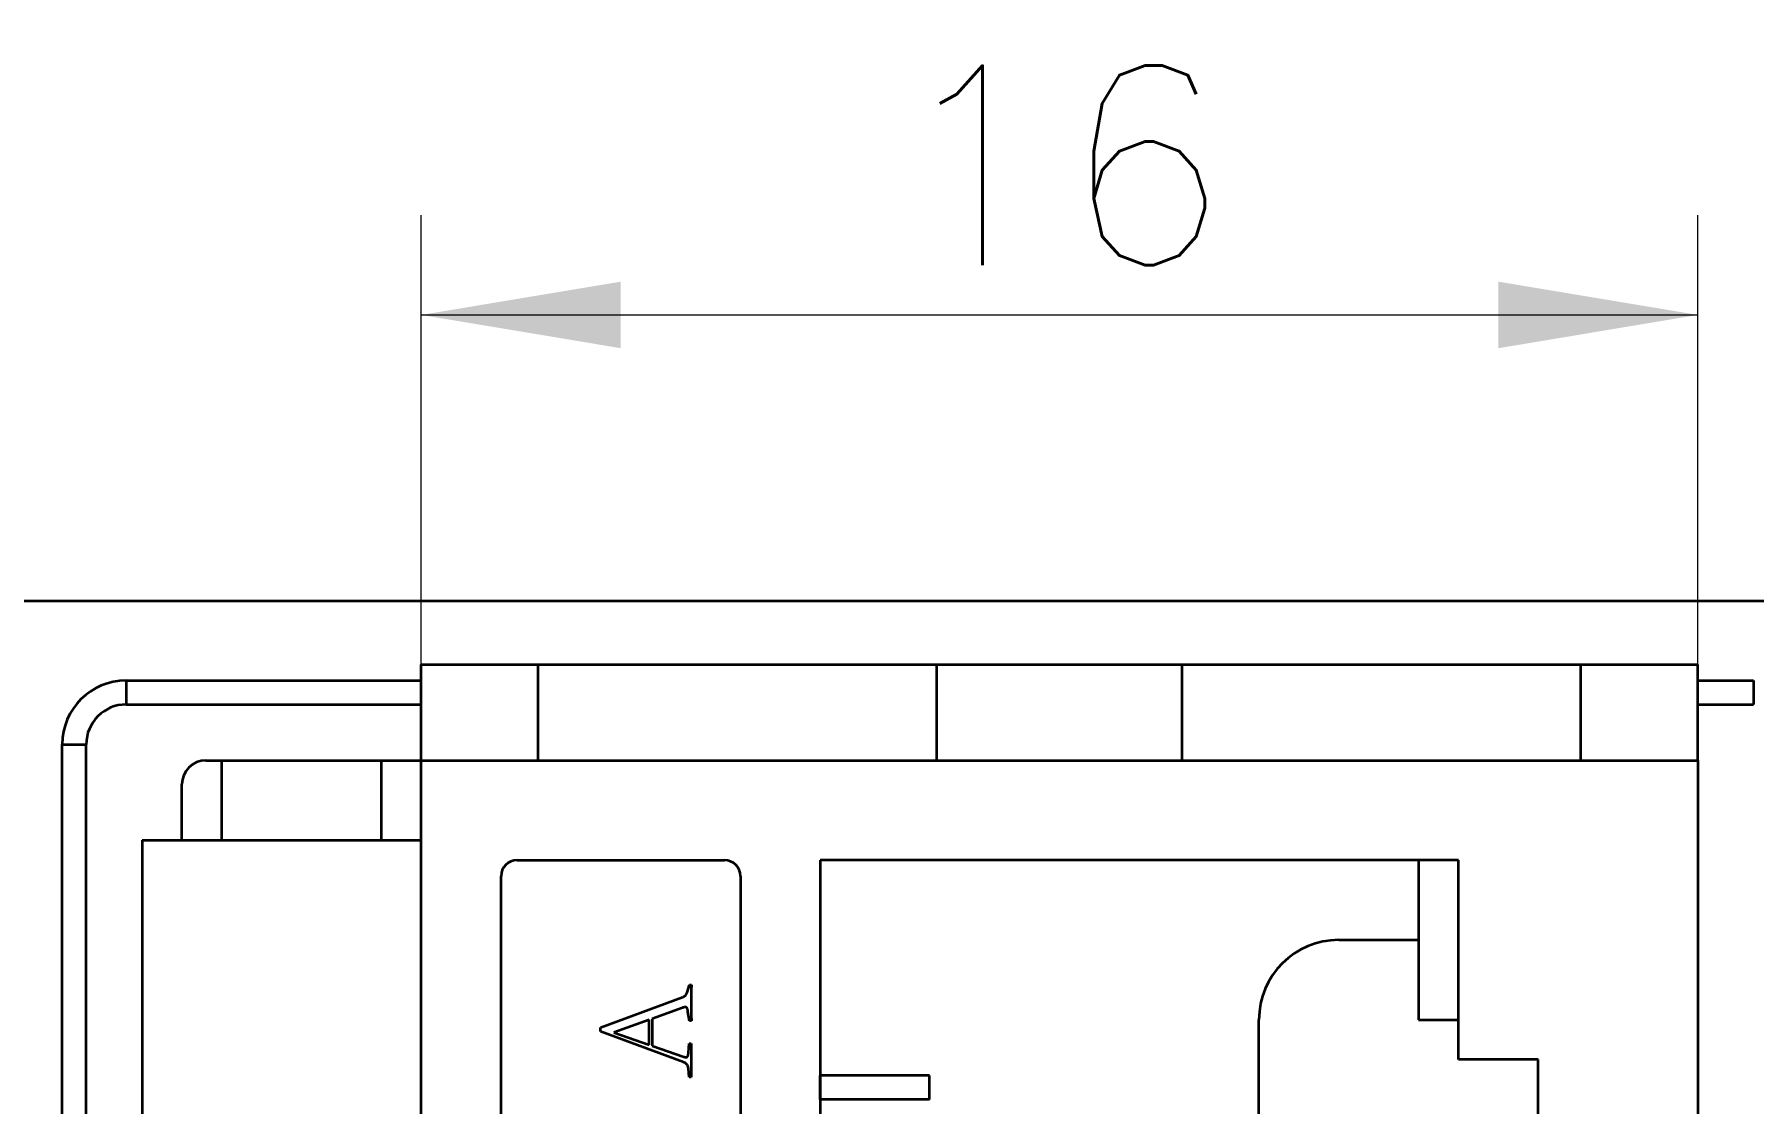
# Model space of a CAD drawing. Header units: millimetres. Extents: x -148 to 148, y -105 to 105.
# Drawn here: x -95.32 to -73.77, y -16.36 to -2.96 of the extents above; entities that cross this region are included whole.
import ezdxf

# ---------------------------------------------------------------- set-up
doc = ezdxf.new("R2010")
doc.units = ezdxf.units.MM
doc.layers.add('尺寸线层', color=3, linetype='Continuous', lineweight=18)
doc.layers.add('粗实线层', color=7, linetype='Continuous', lineweight=35)
doc.styles.get("Standard").update_dxf_attribs({"font": 'txt.shx'})
doc.dimstyles.get("Standard").update_dxf_attribs({"dimtxt": 0.18, "dimasz": 0.18, "dimexe": 0.18, "dimexo": 0.0625, "dimgap": 0.09, "dimtad": 0, "dimtih": 1, "dimtoh": 1, "dimdec": 4, "dimzin": 0, "dimdsep": 46, "dimtxsty": 'Standard', "dimcen": 0.09, "dimdle": 0.36, "dimadec": 0, "dimazin": 0, "dimtfac": 1, "dimtdec": 4, "dimtofl": 0, "dimtmove": 0, "dimatfit": 3, "dimfxl": 0, "dimtolj": 1, "dimarcsym": 0})

# ---------------------------------------------------------------- blocks, each defined once
blk = doc.blocks.new('*X8')
at = {"layer": '尺寸线层', "linetype": 'Continuous'}
for points in [[(-68.122, -18.902), (-65.694, -18.177), (-66.06, -17.428)], [(-70.816, -20.221), (-72.878, -21.695), (-73.245, -20.947)]]:
    blk.add_hatch(color=0, dxfattribs=at).paths.add_polyline_path(points, flags=0)
at = {"layer": '尺寸线层', "color": 0, "linetype": 'Continuous'}
blk.add_line((-54.755, -12.357), (-75.307, -22.42), dxfattribs=at)
at = {"layer": '尺寸线层', "color": 0, "insert": (-57.183, -11.458), "char_height": 2.5, "width": 7.14286, "attachment_point": 5, "rotation": 26.0891}
blk.add_mtext('%%C3', dxfattribs=at)
blk = doc.blocks.new('*X13')
at = {"layer": '尺寸线层', "linetype": 'Continuous'}
for points in [[(-90.469, -6.48), (-87.969, -6.063), (-87.969, -6.897)], [(-74.469, -6.48), (-76.969, -6.063), (-76.969, -6.897)]]:
    blk.add_hatch(color=0, dxfattribs=at).paths.add_polyline_path(points, flags=0)
at = {"layer": '尺寸线层', "color": 0, "linetype": 'Continuous'}
for p, q in [((-90.469, -11.437), (-90.469, -5.23)), ((-74.469, -11.437), (-74.469, -5.23)), ((-90.469, -6.48), (-74.469, -6.48))]:
    blk.add_line(p, q, dxfattribs=at)
at = {"layer": '尺寸线层', "color": 0, "insert": (-82.469, -4.605), "char_height": 2.5, "width": 5, "attachment_point": 5}
blk.add_mtext('16', dxfattribs=at)

msp = doc.modelspace()

# ---------------------------------------------------------------- linework, layer by layer
at = {"layer": '粗实线层', "color": 7, "lineweight": 35}
msp.add_line((-99.469, -10.062), (-68.469, -10.062), dxfattribs=at)
at = {"layer": '粗实线层', "color": 7, "lineweight": 35, "ltscale": 0.036612}
for p, q in [((-90.469, -10.862), (-89.005, -10.862)), ((-75.934, -10.862), (-74.469, -10.862))]:
    msp.add_line(p, q, dxfattribs=at)
at = {"layer": '粗实线层', "color": 7, "lineweight": 35, "ltscale": 0.03}
for p, q in [((-90.469, -12.062), (-90.469, -10.862)), ((-89.005, -12.062), (-89.005, -10.862)), ((-84.005, -12.062), (-84.005, -10.862)), ((-80.934, -12.062), (-80.934, -10.862)), ((-75.934, -12.062), (-75.934, -10.862)), ((-74.469, -12.062), (-74.469, -10.862))]:
    msp.add_line(p, q, dxfattribs=at)
at = {"layer": '粗实线层', "color": 7, "lineweight": 35, "ltscale": 0.125}
for p, q in [((-89.005, -10.862), (-84.005, -10.862)), ((-80.934, -10.862), (-75.934, -10.862))]:
    msp.add_line(p, q, dxfattribs=at)
at = {"layer": '粗实线层', "color": 7, "lineweight": 35, "ltscale": 0.076777}
msp.add_line((-84.005, -10.862), (-80.934, -10.862), dxfattribs=at)
at = {"layer": '粗实线层', "color": 7, "lineweight": 35, "ltscale": 0.0075}
for p, q in [((-94.169, -11.062), (-94.169, -11.362)), ((-73.769, -11.062), (-73.769, -11.362)), ((-94.969, -11.862), (-94.669, -11.862)), ((-85.469, -16.312), (-85.469, -16.012)), ((-84.099, -16.312), (-84.099, -16.012))]:
    msp.add_line(p, q, dxfattribs=at)
at = {"layer": '粗实线层', "color": 7, "lineweight": 35, "ltscale": 0.0925}
for p, q in [((-94.169, -11.062), (-90.469, -11.062)), ((-94.169, -11.362), (-90.469, -11.362))]:
    msp.add_line(p, q, dxfattribs=at)
at = {"layer": '粗实线层', "color": 7, "lineweight": 35, "ltscale": 0.0175}
for p, q in [((-74.469, -11.062), (-73.769, -11.062)), ((-74.469, -11.362), (-73.769, -11.362)), ((-93.469, -13.062), (-93.469, -12.362))]:
    msp.add_line(p, q, dxfattribs=at)
at = {"layer": '粗实线层', "color": 7, "lineweight": 35, "ltscale": 0.385}
for p, q in [((-94.969, -27.262), (-94.969, -11.862)), ((-94.669, -27.262), (-94.669, -11.862))]:
    msp.add_line(p, q, dxfattribs=at)
at = {"layer": '粗实线层', "color": 7, "lineweight": 35, "ltscale": 0.0675}
msp.add_line((-93.169, -12.062), (-90.469, -12.062), dxfattribs=at)
at = {"layer": '粗实线层', "color": 7, "lineweight": 35, "ltscale": 0.025}
for p, q in [((-92.969, -13.062), (-92.969, -12.062)), ((-90.969, -13.062), (-90.969, -12.062)), ((-78.969, -14.312), (-77.969, -14.312)), ((-76.469, -15.812), (-77.469, -15.812))]:
    msp.add_line(p, q, dxfattribs=at)
at = {"layer": '粗实线层', "color": 7, "lineweight": 35, "ltscale": 0.4}
msp.add_line((-90.469, -12.062), (-74.469, -12.062), dxfattribs=at)
at = {"layer": '粗实线层', "color": 7, "lineweight": 35, "ltscale": 0.032071}
for p, q in [((-90.469, -12.062), (-89.186, -12.062)), ((-75.752, -12.062), (-74.469, -12.062))]:
    msp.add_line(p, q, dxfattribs=at)
at = {"layer": '粗实线层', "color": 7, "lineweight": 35, "ltscale": 0.3625}
for p, q in [((-90.469, -26.562), (-90.469, -12.062)), ((-74.469, -12.062), (-74.469, -26.562))]:
    msp.add_line(p, q, dxfattribs=at)
at = {"layer": '粗实线层', "color": 7, "lineweight": 35, "ltscale": 0.07}
for p, q in [((-89.186, -12.062), (-86.386, -12.062)), ((-78.552, -12.062), (-75.752, -12.062))]:
    msp.add_line(p, q, dxfattribs=at)
at = {"layer": '粗实线层', "color": 7, "lineweight": 35, "ltscale": 0.195858}
msp.add_line((-86.386, -12.062), (-78.552, -12.062), dxfattribs=at)
at = {"layer": '粗实线层', "color": 7, "lineweight": 35, "ltscale": 0.36}
msp.add_line((-74.469, -12.362), (-74.469, -26.762), dxfattribs=at)
at = {"layer": '粗实线层', "color": 7, "lineweight": 35, "ltscale": 0.0875}
msp.add_line((-93.969, -13.062), (-90.469, -13.062), dxfattribs=at)
at = {"layer": '粗实线层', "color": 7, "lineweight": 35, "ltscale": 0.1}
msp.add_line((-93.969, -13.062), (-93.969, -17.062), dxfattribs=at)
at = {"layer": '粗实线层', "color": 7, "lineweight": 35, "ltscale": 0.065}
msp.add_line((-89.269, -13.312), (-86.669, -13.312), dxfattribs=at)
at = {"layer": '粗实线层', "color": 7, "lineweight": 35, "ltscale": 0.2}
for p, q in [((-77.469, -13.312), (-85.469, -13.312)), ((-79.969, -23.312), (-79.969, -15.312))]:
    msp.add_line(p, q, dxfattribs=at)
at = {"layer": '粗实线层', "color": 7, "lineweight": 35, "ltscale": 0.15}
msp.add_line((-85.469, -13.312), (-85.469, -19.312), dxfattribs=at)
at = {"layer": '粗实线层', "color": 7, "lineweight": 35, "ltscale": 0.05}
msp.add_line((-77.969, -13.312), (-77.969, -15.312), dxfattribs=at)
at = {"layer": '粗实线层', "color": 7, "lineweight": 35, "ltscale": 0.0625}
msp.add_line((-77.469, -15.812), (-77.469, -13.312), dxfattribs=at)
at = {"layer": '粗实线层', "color": 7, "lineweight": 35, "ltscale": 0.29}
for p, q in [((-89.469, -25.112), (-89.469, -13.512)), ((-86.469, -13.512), (-86.469, -25.112))]:
    msp.add_line(p, q, dxfattribs=at)
at = {"layer": '粗实线层', "color": 7, "lineweight": 35, "ltscale": 0.027315}
msp.add_line((-88.221, -15.409), (-87.196, -15.03), dxfattribs=at)
at = {"layer": '粗实线层', "color": 7, "lineweight": 35, "ltscale": 0.00015325}
msp.add_line((-87.196, -15.03), (-87.19, -15.027), dxfattribs=at)
at = {"layer": '粗实线层', "color": 7, "lineweight": 35, "ltscale": 0.000144123}
msp.add_line((-87.19, -15.027), (-87.185, -15.025), dxfattribs=at)
at = {"layer": '粗实线层', "color": 7, "lineweight": 35, "ltscale": 0.000135486}
msp.add_line((-87.185, -15.025), (-87.18, -15.023), dxfattribs=at)
at = {"layer": '粗实线层', "color": 7, "lineweight": 35, "ltscale": 0.0001265}
msp.add_line((-87.18, -15.023), (-87.176, -15.02), dxfattribs=at)
at = {"layer": '粗实线层', "color": 7, "lineweight": 35, "ltscale": 0.000117608}
msp.add_line((-87.176, -15.02), (-87.172, -15.018), dxfattribs=at)
at = {"layer": '粗实线层', "color": 7, "lineweight": 35, "ltscale": 0.000109027}
msp.add_line((-87.172, -15.018), (-87.168, -15.016), dxfattribs=at)
at = {"layer": '粗实线层', "color": 7, "lineweight": 35, "ltscale": 0.000100632}
msp.add_line((-87.168, -15.016), (-87.165, -15.014), dxfattribs=at)
at = {"layer": '粗实线层', "color": 7, "lineweight": 35, "ltscale": 9.2105e-05}
msp.add_line((-87.165, -15.014), (-87.162, -15.012), dxfattribs=at)
at = {"layer": '粗实线层', "color": 7, "lineweight": 35, "ltscale": 8.41208e-05}
msp.add_line((-87.162, -15.012), (-87.159, -15.01), dxfattribs=at)
at = {"layer": '粗实线层', "color": 7, "lineweight": 35, "ltscale": 7.66745e-05}
msp.add_line((-87.159, -15.01), (-87.157, -15.007), dxfattribs=at)
at = {"layer": '粗实线层', "color": 7, "lineweight": 35, "ltscale": 7.57371e-05}
msp.add_line((-87.157, -15.007), (-87.155, -15.005), dxfattribs=at)
at = {"layer": '粗实线层', "color": 7, "lineweight": 35, "ltscale": 8.14179e-05}
msp.add_line((-87.155, -15.005), (-87.153, -15.003), dxfattribs=at)
at = {"layer": '粗实线层', "color": 7, "lineweight": 35, "ltscale": 8.82938e-05}
msp.add_line((-87.153, -15.003), (-87.151, -15), dxfattribs=at)
at = {"layer": '粗实线层', "color": 7, "lineweight": 35, "ltscale": 9.47638e-05}
msp.add_line((-87.151, -15), (-87.149, -14.996), dxfattribs=at)
at = {"layer": '粗实线层', "color": 7, "lineweight": 35, "ltscale": 0.000101866}
msp.add_line((-87.149, -14.996), (-87.147, -14.993), dxfattribs=at)
at = {"layer": '粗实线层', "color": 7, "lineweight": 35, "ltscale": 0.000109204}
msp.add_line((-87.147, -14.993), (-87.145, -14.989), dxfattribs=at)
at = {"layer": '粗实线层', "color": 7, "lineweight": 35, "ltscale": 0.000116709}
msp.add_line((-87.145, -14.989), (-87.143, -14.985), dxfattribs=at)
at = {"layer": '粗实线层', "color": 7, "lineweight": 35, "ltscale": 0.000124397}
msp.add_line((-87.143, -14.985), (-87.141, -14.98), dxfattribs=at)
at = {"layer": '粗实线层', "color": 7, "lineweight": 35, "ltscale": 0.00013187}
msp.add_line((-87.141, -14.98), (-87.139, -14.975), dxfattribs=at)
at = {"layer": '粗实线层', "color": 7, "lineweight": 35, "ltscale": 0.000140056}
msp.add_line((-87.139, -14.975), (-87.138, -14.97), dxfattribs=at)
at = {"layer": '粗实线层', "color": 7, "lineweight": 35, "ltscale": 0.00247}
msp.add_line((-87.138, -14.97), (-87.109, -14.875), dxfattribs=at)
at = {"layer": '粗实线层', "color": 7, "lineweight": 35, "ltscale": 0.000643539}
for p, q in [((-87.109, -14.875), (-87.083, -14.875)), ((-87.083, -15.325), (-87.109, -15.325))]:
    msp.add_line(p, q, dxfattribs=at)
at = {"layer": '粗实线层', "color": 7, "lineweight": 35, "ltscale": 0.000599359}
for p, q in [((-87.087, -14.998), (-87.088, -15.022)), ((-87.088, -15.178), (-87.087, -15.202))]:
    msp.add_line(p, q, dxfattribs=at)
at = {"layer": '粗实线层', "color": 7, "lineweight": 35, "ltscale": 0.0006245}
for p, q in [((-87.088, -15.022), (-87.088, -15.047)), ((-87.088, -15.153), (-87.088, -15.178))]:
    msp.add_line(p, q, dxfattribs=at)
at = {"layer": '粗实线层', "color": 7, "lineweight": 35, "ltscale": 0.000649082}
for p, q in [((-87.088, -15.047), (-87.088, -15.073)), ((-87.088, -15.127), (-87.088, -15.153))]:
    msp.add_line(p, q, dxfattribs=at)
at = {"layer": '粗实线层', "color": 7, "lineweight": 35, "ltscale": 0.000674058}
msp.add_line((-87.088, -15.073), (-87.088, -15.1), dxfattribs=at)
at = {"layer": '粗实线层', "color": 7, "lineweight": 35, "ltscale": 0.000549879}
for p, q in [((-87.086, -14.953), (-87.087, -14.975)), ((-87.087, -15.225), (-87.086, -15.247))]:
    msp.add_line(p, q, dxfattribs=at)
at = {"layer": '粗实线层', "color": 7, "lineweight": 35, "ltscale": 0.000574607}
for p, q in [((-87.087, -14.975), (-87.087, -14.998)), ((-87.087, -15.202), (-87.087, -15.225))]:
    msp.add_line(p, q, dxfattribs=at)
at = {"layer": '粗实线层', "color": 7, "lineweight": 35, "ltscale": 0.00052498}
msp.add_line((-87.085, -14.932), (-87.086, -14.953), dxfattribs=at)
at = {"layer": '粗实线层', "color": 7, "lineweight": 35, "ltscale": 0.000475618}
for p, q in [((-87.084, -14.893), (-87.085, -14.912)), ((-87.085, -15.288), (-87.084, -15.307))]:
    msp.add_line(p, q, dxfattribs=at)
at = {"layer": '粗实线层', "color": 7, "lineweight": 35, "ltscale": 0.000500294}
msp.add_line((-87.085, -14.912), (-87.085, -14.932), dxfattribs=at)
at = {"layer": '粗实线层', "color": 7, "lineweight": 35, "ltscale": 0.000450605}
for p, q in [((-87.083, -14.875), (-87.084, -14.893)), ((-87.084, -15.307), (-87.083, -15.325))]:
    msp.add_line(p, q, dxfattribs=at)
at = {"layer": '粗实线层', "color": 7, "lineweight": 35, "ltscale": 0.01018}
msp.add_line((-87.193, -15.162), (-87.575, -15.301), dxfattribs=at)
at = {"layer": '粗实线层', "color": 7, "lineweight": 35, "ltscale": 0.000123598}
msp.add_line((-87.188, -15.16), (-87.193, -15.162), dxfattribs=at)
at = {"layer": '粗实线层', "color": 7, "lineweight": 35, "ltscale": 0.000115806}
msp.add_line((-87.184, -15.159), (-87.188, -15.16), dxfattribs=at)
at = {"layer": '粗实线层', "color": 7, "lineweight": 35, "ltscale": 0.000107923}
msp.add_line((-87.179, -15.158), (-87.184, -15.159), dxfattribs=at)
at = {"layer": '粗实线层', "color": 7, "lineweight": 35, "ltscale": 9.97162e-05}
msp.add_line((-87.176, -15.156), (-87.179, -15.158), dxfattribs=at)
at = {"layer": '粗实线层', "color": 7, "lineweight": 35, "ltscale": 9.22954e-05}
msp.add_line((-87.172, -15.156), (-87.176, -15.156), dxfattribs=at)
at = {"layer": '粗实线层', "color": 7, "lineweight": 35, "ltscale": 8.46631e-05}
msp.add_line((-87.169, -15.155), (-87.172, -15.156), dxfattribs=at)
at = {"layer": '粗实线层', "color": 7, "lineweight": 35, "ltscale": 7.70193e-05}
msp.add_line((-87.166, -15.154), (-87.169, -15.155), dxfattribs=at)
at = {"layer": '粗实线层', "color": 7, "lineweight": 35, "ltscale": 6.94613e-05}
msp.add_line((-87.163, -15.154), (-87.166, -15.154), dxfattribs=at)
at = {"layer": '粗实线层', "color": 7, "lineweight": 35, "ltscale": 6.21374e-05}
msp.add_line((-87.161, -15.153), (-87.163, -15.154), dxfattribs=at)
at = {"layer": '粗实线层', "color": 7, "lineweight": 35, "ltscale": 5.49793e-05}
msp.add_line((-87.158, -15.153), (-87.161, -15.153), dxfattribs=at)
at = {"layer": '粗实线层', "color": 7, "lineweight": 35, "ltscale": 6.72169e-05}
msp.add_line((-87.156, -15.153), (-87.158, -15.153), dxfattribs=at)
at = {"layer": '粗实线层', "color": 7, "lineweight": 35, "ltscale": 6.40668e-05}
msp.add_line((-87.153, -15.154), (-87.156, -15.153), dxfattribs=at)
at = {"layer": '粗实线层', "color": 7, "lineweight": 35, "ltscale": 6.23653e-05}
msp.add_line((-87.151, -15.155), (-87.153, -15.154), dxfattribs=at)
at = {"layer": '粗实线层', "color": 7, "lineweight": 35, "ltscale": 6.07783e-05}
msp.add_line((-87.148, -15.155), (-87.151, -15.155), dxfattribs=at)
at = {"layer": '粗实线层', "color": 7, "lineweight": 35, "ltscale": 6.07675e-05}
msp.add_line((-87.146, -15.157), (-87.148, -15.155), dxfattribs=at)
at = {"layer": '粗实线层', "color": 7, "lineweight": 35, "ltscale": 6.09743e-05}
msp.add_line((-87.144, -15.158), (-87.146, -15.157), dxfattribs=at)
at = {"layer": '粗实线层', "color": 7, "lineweight": 35, "ltscale": 6.25357e-05}
msp.add_line((-87.142, -15.16), (-87.144, -15.158), dxfattribs=at)
at = {"layer": '粗实线层', "color": 7, "lineweight": 35, "ltscale": 6.44517e-05}
msp.add_line((-87.141, -15.162), (-87.142, -15.16), dxfattribs=at)
at = {"layer": '粗实线层', "color": 7, "lineweight": 35, "ltscale": 6.76055e-05}
msp.add_line((-87.139, -15.164), (-87.141, -15.162), dxfattribs=at)
at = {"layer": '粗实线层', "color": 7, "lineweight": 35, "ltscale": 7.09536e-05}
msp.add_line((-87.138, -15.166), (-87.139, -15.164), dxfattribs=at)
at = {"layer": '粗实线层', "color": 7, "lineweight": 35, "ltscale": 7.71128e-05}
msp.add_line((-87.136, -15.169), (-87.138, -15.166), dxfattribs=at)
at = {"layer": '粗实线层', "color": 7, "lineweight": 35, "ltscale": 8.56841e-05}
msp.add_line((-87.135, -15.172), (-87.136, -15.169), dxfattribs=at)
at = {"layer": '粗实线层', "color": 7, "lineweight": 35, "ltscale": 9.47914e-05}
msp.add_line((-87.134, -15.176), (-87.135, -15.172), dxfattribs=at)
at = {"layer": '粗实线层', "color": 7, "lineweight": 35, "ltscale": 0.000103634}
msp.add_line((-87.133, -15.18), (-87.134, -15.176), dxfattribs=at)
at = {"layer": '粗实线层', "color": 7, "lineweight": 35, "ltscale": 0.000113104}
msp.add_line((-87.131, -15.184), (-87.133, -15.18), dxfattribs=at)
at = {"layer": '粗实线层', "color": 7, "lineweight": 35, "ltscale": 0.000122034}
msp.add_line((-87.13, -15.189), (-87.131, -15.184), dxfattribs=at)
at = {"layer": '粗实线层', "color": 7, "lineweight": 35, "ltscale": 0.000131784}
msp.add_line((-87.129, -15.194), (-87.13, -15.189), dxfattribs=at)
at = {"layer": '粗实线层', "color": 7, "lineweight": 35, "ltscale": 0.000141246}
msp.add_line((-87.128, -15.199), (-87.129, -15.194), dxfattribs=at)
at = {"layer": '粗实线层', "color": 7, "lineweight": 35, "ltscale": 0.000150656}
msp.add_line((-87.127, -15.205), (-87.128, -15.199), dxfattribs=at)
at = {"layer": '粗实线层', "color": 7, "lineweight": 35, "ltscale": 0.000160233}
msp.add_line((-87.126, -15.212), (-87.127, -15.205), dxfattribs=at)
at = {"layer": '粗实线层', "color": 7, "lineweight": 35, "ltscale": 0.002864}
msp.add_line((-87.109, -15.325), (-87.126, -15.212), dxfattribs=at)
at = {"layer": '粗实线层', "color": 7, "lineweight": 35, "ltscale": 0.000674249}
msp.add_line((-87.088, -15.1), (-87.088, -15.127), dxfattribs=at)
at = {"layer": '粗实线层', "color": 7, "lineweight": 35, "ltscale": 0.000525171}
msp.add_line((-87.086, -15.247), (-87.085, -15.268), dxfattribs=at)
at = {"layer": '粗实线层', "color": 7, "lineweight": 35, "ltscale": 0.000500104}
msp.add_line((-87.085, -15.268), (-87.085, -15.288), dxfattribs=at)
at = {"layer": '粗实线层', "color": 7, "lineweight": 35, "ltscale": 0.001244}
msp.add_line((-88.221, -15.459), (-88.221, -15.409), dxfattribs=at)
at = {"layer": '粗实线层', "color": 7, "lineweight": 35, "ltscale": 0.027641}
msp.add_line((-87.184, -15.843), (-88.221, -15.459), dxfattribs=at)
at = {"layer": '粗实线层', "color": 7, "lineweight": 35, "ltscale": 0.011767}
msp.add_line((-87.613, -15.315), (-88.056, -15.474), dxfattribs=at)
at = {"layer": '粗实线层', "color": 7, "lineweight": 35, "ltscale": 0.011697}
msp.add_line((-88.056, -15.474), (-87.613, -15.625), dxfattribs=at)
at = {"layer": '粗实线层', "color": 7, "lineweight": 35, "ltscale": 0.007766}
msp.add_line((-87.613, -15.625), (-87.613, -15.315), dxfattribs=at)
at = {"layer": '粗实线层', "color": 7, "lineweight": 35, "ltscale": 0.008453}
msp.add_line((-87.575, -15.301), (-87.575, -15.639), dxfattribs=at)
at = {"layer": '粗实线层', "color": 7, "lineweight": 35, "ltscale": 0.0125}
msp.add_line((-77.969, -15.312), (-77.469, -15.312), dxfattribs=at)
at = {"layer": '粗实线层', "color": 7, "lineweight": 35, "ltscale": 0.01053}
msp.add_line((-87.575, -15.639), (-87.177, -15.776), dxfattribs=at)
at = {"layer": '粗实线层', "color": 7, "lineweight": 35, "ltscale": 0.003011}
msp.add_line((-87.121, -15.728), (-87.112, -15.608), dxfattribs=at)
at = {"layer": '粗实线层', "color": 7, "lineweight": 35, "ltscale": 0.000157859}
msp.add_line((-87.121, -15.735), (-87.121, -15.728), dxfattribs=at)
at = {"layer": '粗实线层', "color": 7, "lineweight": 35, "ltscale": 0.000686646}
for p, q in [((-87.112, -15.608), (-87.085, -15.608)), ((-87.085, -16.03), (-87.112, -16.03))]:
    msp.add_line(p, q, dxfattribs=at)
at = {"layer": '粗实线层', "color": 7, "lineweight": 35, "ltscale": 0.000637274}
for p, q in [((-87.087, -15.7), (-87.088, -15.725)), ((-87.088, -15.913), (-87.087, -15.939))]:
    msp.add_line(p, q, dxfattribs=at)
at = {"layer": '粗实线层', "color": 7, "lineweight": 35, "ltscale": 0.000710118}
for p, q in [((-87.088, -15.725), (-87.088, -15.754)), ((-87.088, -15.885), (-87.088, -15.913))]:
    msp.add_line(p, q, dxfattribs=at)
at = {"layer": '粗实线层', "color": 7, "lineweight": 35, "ltscale": 0.000418428}
for p, q in [((-87.086, -15.641), (-87.087, -15.658)), ((-87.087, -15.981), (-87.086, -15.998))]:
    msp.add_line(p, q, dxfattribs=at)
at = {"layer": '粗实线层', "color": 7, "lineweight": 35, "ltscale": 0.000491426}
for p, q in [((-87.087, -15.658), (-87.087, -15.677)), ((-87.087, -15.961), (-87.087, -15.981))]:
    msp.add_line(p, q, dxfattribs=at)
at = {"layer": '粗实线层', "color": 7, "lineweight": 35, "ltscale": 0.000564245}
for p, q in [((-87.087, -15.677), (-87.087, -15.7)), ((-87.087, -15.939), (-87.087, -15.961))]:
    msp.add_line(p, q, dxfattribs=at)
at = {"layer": '粗实线层', "color": 7, "lineweight": 35, "ltscale": 0.000272945}
for p, q in [((-87.085, -15.616), (-87.086, -15.627)), ((-87.086, -16.012), (-87.085, -16.022))]:
    msp.add_line(p, q, dxfattribs=at)
at = {"layer": '粗实线层', "color": 7, "lineweight": 35, "ltscale": 0.000345664}
for p, q in [((-87.086, -15.627), (-87.086, -15.641)), ((-87.086, -15.998), (-87.086, -16.012))]:
    msp.add_line(p, q, dxfattribs=at)
at = {"layer": '粗实线层', "color": 7, "lineweight": 35, "ltscale": 0.000200182}
for p, q in [((-87.085, -15.608), (-87.085, -15.616)), ((-87.085, -16.022), (-87.085, -16.03))]:
    msp.add_line(p, q, dxfattribs=at)
at = {"layer": '粗实线层', "color": 7, "lineweight": 35, "ltscale": 0.000303292}
msp.add_line((-87.173, -15.848), (-87.184, -15.843), dxfattribs=at)
at = {"layer": '粗实线层', "color": 7, "lineweight": 35, "ltscale": 8.7822e-05}
msp.add_line((-87.177, -15.776), (-87.174, -15.777), dxfattribs=at)
at = {"layer": '粗实线层', "color": 7, "lineweight": 35, "ltscale": 8.33754e-05}
msp.add_line((-87.174, -15.777), (-87.171, -15.778), dxfattribs=at)
at = {"layer": '粗实线层', "color": 7, "lineweight": 35, "ltscale": 0.000286788}
msp.add_line((-87.163, -15.854), (-87.173, -15.848), dxfattribs=at)
at = {"layer": '粗实线层', "color": 7, "lineweight": 35, "ltscale": 7.94749e-05}
msp.add_line((-87.171, -15.778), (-87.168, -15.779), dxfattribs=at)
at = {"layer": '粗实线层', "color": 7, "lineweight": 35, "ltscale": 7.58427e-05}
msp.add_line((-87.168, -15.779), (-87.165, -15.78), dxfattribs=at)
at = {"layer": '粗实线层', "color": 7, "lineweight": 35, "ltscale": 7.16333e-05}
msp.add_line((-87.165, -15.78), (-87.162, -15.78), dxfattribs=at)
at = {"layer": '粗实线层', "color": 7, "lineweight": 35, "ltscale": 0.000273198}
msp.add_line((-87.154, -15.86), (-87.163, -15.854), dxfattribs=at)
at = {"layer": '粗实线层', "color": 7, "lineweight": 35, "ltscale": 6.8107e-05}
msp.add_line((-87.162, -15.78), (-87.159, -15.781), dxfattribs=at)
at = {"layer": '粗实线层', "color": 7, "lineweight": 35, "ltscale": 6.39554e-05}
msp.add_line((-87.159, -15.781), (-87.157, -15.781), dxfattribs=at)
at = {"layer": '粗实线层', "color": 7, "lineweight": 35, "ltscale": 6.06201e-05}
msp.add_line((-87.157, -15.781), (-87.154, -15.781), dxfattribs=at)
at = {"layer": '粗实线层', "color": 7, "lineweight": 35, "ltscale": 5.65862e-05}
msp.add_line((-87.154, -15.781), (-87.152, -15.781), dxfattribs=at)
at = {"layer": '粗实线层', "color": 7, "lineweight": 35, "ltscale": 0.000262617}
msp.add_line((-87.146, -15.867), (-87.154, -15.86), dxfattribs=at)
at = {"layer": '粗实线层', "color": 7, "lineweight": 35, "ltscale": 5.34224e-05}
msp.add_line((-87.152, -15.781), (-87.15, -15.782), dxfattribs=at)
at = {"layer": '粗实线层', "color": 7, "lineweight": 35, "ltscale": 6.68032e-05}
msp.add_line((-87.15, -15.782), (-87.147, -15.781), dxfattribs=at)
at = {"layer": '粗实线层', "color": 7, "lineweight": 35, "ltscale": 6.41836e-05}
msp.add_line((-87.147, -15.781), (-87.145, -15.781), dxfattribs=at)
at = {"layer": '粗实线层', "color": 7, "lineweight": 35, "ltscale": 0.00025545}
msp.add_line((-87.139, -15.874), (-87.146, -15.867), dxfattribs=at)
at = {"layer": '粗实线层', "color": 7, "lineweight": 35, "ltscale": 6.1239e-05}
msp.add_line((-87.145, -15.781), (-87.142, -15.781), dxfattribs=at)
at = {"layer": '粗实线层', "color": 7, "lineweight": 35, "ltscale": 5.96573e-05}
msp.add_line((-87.142, -15.781), (-87.14, -15.78), dxfattribs=at)
at = {"layer": '粗实线层', "color": 7, "lineweight": 35, "ltscale": 5.78292e-05}
msp.add_line((-87.14, -15.78), (-87.138, -15.779), dxfattribs=at)
at = {"layer": '粗实线层', "color": 7, "lineweight": 35, "ltscale": 0.000252105}
msp.add_line((-87.133, -15.882), (-87.139, -15.874), dxfattribs=at)
at = {"layer": '粗实线层', "color": 7, "lineweight": 35, "ltscale": 5.74885e-05}
msp.add_line((-87.138, -15.779), (-87.136, -15.778), dxfattribs=at)
at = {"layer": '粗实线层', "color": 7, "lineweight": 35, "ltscale": 5.69621e-05}
msp.add_line((-87.136, -15.778), (-87.134, -15.776), dxfattribs=at)
at = {"layer": '粗实线层', "color": 7, "lineweight": 35, "ltscale": 5.79423e-05}
msp.add_line((-87.134, -15.776), (-87.132, -15.775), dxfattribs=at)
at = {"layer": '粗实线层', "color": 7, "lineweight": 35, "ltscale": 0.000252914}
msp.add_line((-87.128, -15.891), (-87.133, -15.882), dxfattribs=at)
at = {"layer": '粗实线层', "color": 7, "lineweight": 35, "ltscale": 5.87504e-05}
msp.add_line((-87.132, -15.775), (-87.131, -15.773), dxfattribs=at)
at = {"layer": '粗实线层', "color": 7, "lineweight": 35, "ltscale": 6.09603e-05}
msp.add_line((-87.131, -15.773), (-87.129, -15.771), dxfattribs=at)
at = {"layer": '粗实线层', "color": 7, "lineweight": 35, "ltscale": 6.57925e-05}
msp.add_line((-87.129, -15.771), (-87.128, -15.769), dxfattribs=at)
at = {"layer": '粗实线层', "color": 7, "lineweight": 35, "ltscale": 7.46183e-05}
msp.add_line((-87.128, -15.769), (-87.127, -15.766), dxfattribs=at)
at = {"layer": '粗实线层', "color": 7, "lineweight": 35, "ltscale": 0.00025731}
msp.add_line((-87.125, -15.901), (-87.128, -15.891), dxfattribs=at)
at = {"layer": '粗实线层', "color": 7, "lineweight": 35, "ltscale": 8.40905e-05}
msp.add_line((-87.127, -15.766), (-87.126, -15.763), dxfattribs=at)
at = {"layer": '粗实线层', "color": 7, "lineweight": 35, "ltscale": 9.40323e-05}
msp.add_line((-87.126, -15.763), (-87.125, -15.759), dxfattribs=at)
at = {"layer": '粗实线层', "color": 7, "lineweight": 35, "ltscale": 0.000104206}
msp.add_line((-87.125, -15.759), (-87.124, -15.755), dxfattribs=at)
at = {"layer": '粗实线层', "color": 7, "lineweight": 35, "ltscale": 0.00026563}
msp.add_line((-87.122, -15.911), (-87.125, -15.901), dxfattribs=at)
at = {"layer": '粗实线层', "color": 7, "lineweight": 35, "ltscale": 0.000114711}
msp.add_line((-87.124, -15.755), (-87.123, -15.751), dxfattribs=at)
at = {"layer": '粗实线层', "color": 7, "lineweight": 35, "ltscale": 0.000125213}
msp.add_line((-87.123, -15.751), (-87.122, -15.746), dxfattribs=at)
at = {"layer": '粗实线层', "color": 7, "lineweight": 35, "ltscale": 0.000136047}
msp.add_line((-87.122, -15.746), (-87.121, -15.74), dxfattribs=at)
at = {"layer": '粗实线层', "color": 7, "lineweight": 35, "ltscale": 0.000277401}
msp.add_line((-87.121, -15.922), (-87.122, -15.911), dxfattribs=at)
at = {"layer": '粗实线层', "color": 7, "lineweight": 35, "ltscale": 0.000146834}
msp.add_line((-87.121, -15.74), (-87.121, -15.735), dxfattribs=at)
at = {"layer": '粗实线层', "color": 7, "lineweight": 35, "ltscale": 0.002712}
msp.add_line((-87.112, -16.03), (-87.121, -15.922), dxfattribs=at)
at = {"layer": '粗实线层', "color": 7, "lineweight": 35, "ltscale": 0.000782971}
msp.add_line((-87.088, -15.754), (-87.088, -15.785), dxfattribs=at)
at = {"layer": '粗实线层', "color": 7, "lineweight": 35, "ltscale": 0.000856018}
for p, q in [((-87.088, -15.785), (-87.088, -15.819)), ((-87.088, -15.819), (-87.088, -15.854))]:
    msp.add_line(p, q, dxfattribs=at)
at = {"layer": '粗实线层', "color": 7, "lineweight": 35, "ltscale": 0.000783162}
msp.add_line((-87.088, -15.854), (-87.088, -15.885), dxfattribs=at)
at = {"layer": '粗实线层', "color": 7, "lineweight": 35, "ltscale": 0.0375}
msp.add_line((-76.469, -17.312), (-76.469, -15.812), dxfattribs=at)
at = {"layer": '粗实线层', "color": 7, "lineweight": 35, "ltscale": 0.034258}
for p, q in [((-84.099, -16.012), (-85.469, -16.012)), ((-84.099, -16.312), (-85.469, -16.312))]:
    msp.add_line(p, q, dxfattribs=at)
at = {"layer": '粗实线层', "color": 7, "lineweight": 35}
for centre, radius, start, end in [((-94.169, -11.862), 0.8, 90, 180), ((-94.169, -11.862), 0.5, 90, 180), ((-93.169, -12.362), 0.3, 90, 180), ((-89.269, -13.512), 0.2, 90, 180), ((-86.669, -13.512), 0.2, 360, 90), ((-78.969, -15.312), 1, 90, 180)]:
    msp.add_arc(centre, radius, start, end, dxfattribs=at)

# ---------------------------------------------------------------- dimensions: what is measured, and where the dimension line sits
at = {"layer": '尺寸线层'}
dim = msp.add_linear_dim(base=(-74.469, -6.48), p1=(-90.469, -12.062), p2=(-74.469, -12.062), angle=180, dimstyle='Standard', override={"dimtxt": 2.5, "dimasz": 2.5, "dimexe": 1.25, "dimexo": 0.625, "dimgap": 0.625, "dimtad": 1, "dimtih": 0, "dimtoh": 0, "dimdec": 2, "dimzin": 8, "dimdsep": 44, "dimsah": 1, "dimdle": 5, "dimtdec": 2, "dimtofl": 1, "dimatfit": 0, "dimtfill": 1, "dimtzin": 8}, dxfattribs=at)
dim.commit()
dim.dimension.update_dxf_attribs({"geometry": '*X13', "text_midpoint": (-82.469, -4.605)})
dim = msp.add_diameter_dim_2p(p1=(-70.816, -20.221), p2=(-68.122, -18.902), dimstyle='Standard', override={"dimtxt": 2.5, "dimasz": 2.5, "dimexe": 1.25, "dimexo": 0.625, "dimgap": 0.625, "dimtad": 1, "dimtih": 0, "dimtoh": 0, "dimdec": 2, "dimzin": 8, "dimdsep": 44, "dimpost": '%%C<>', "dimsah": 1, "dimdle": 5, "dimtdec": 2, "dimtofl": 1, "dimatfit": 0, "dimtfill": 1, "dimtzin": 8}, dxfattribs=at)
dim.commit()
dim.dimension.update_dxf_attribs({"geometry": '*X8', "text_midpoint": (-56.359, -13.142), "dimtype": 163})

doc.saveas('drawing.dxf')
